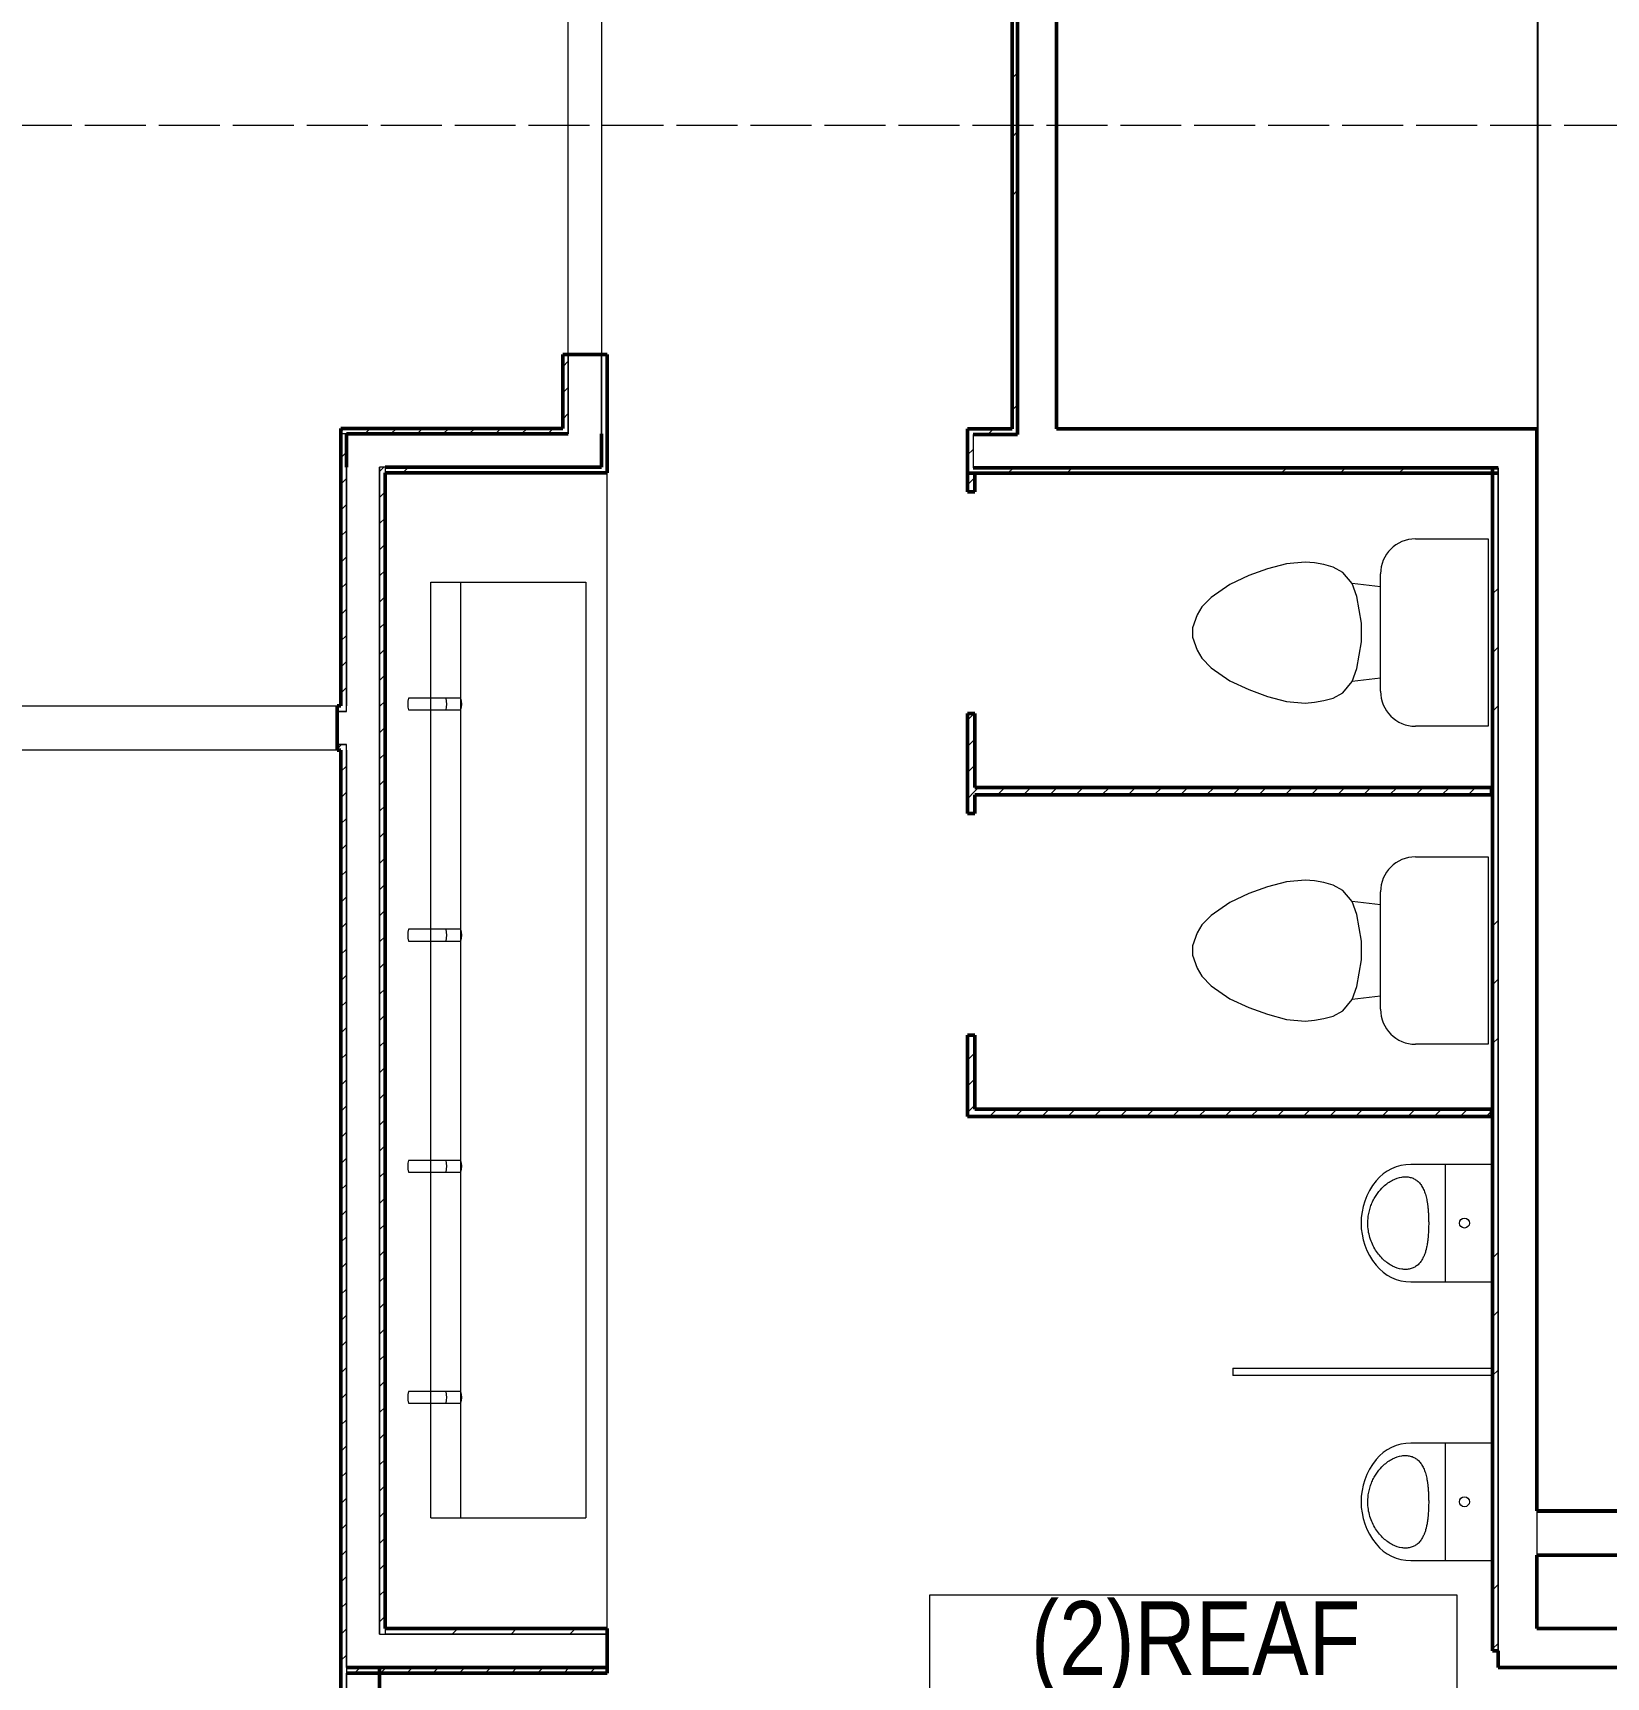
# Model space of a CAD drawing. Header units: inches. Extents: x -3 to 209, y -384 to 20.
# Drawn here: x 158.026 to 162.28, y -89.688 to -85.241 of the extents above; entities that cross this region are included whole.
import ezdxf

# ---------------------------------------------------------------- set-up
doc = ezdxf.new("R2010")
doc.units = ezdxf.units.IN
doc.header["$MEASUREMENT"] = 0
doc.linetypes.add('Grid Line', pattern=[0.022225, 0.0127, -0.003175, 0.003175, -0.003175])
doc.linetypes.add('Grid Line 1_2_', pattern=[0.022225, 0.0127, -0.003175, 0.003175, -0.003175])
for name, color, linetype, lineweight in [('A-GENM', 253, 'Continuous', 9), ('A-WALL-PATT', 253, 'Continuous', 50), ('HVAC -Textos Rejillas', 2, 'Continuous', 9), ('P-SANR-FIXT', 253, 'Continuous', 9), ('S-GRID', 253, 'Continuous', 9)]:
    doc.layers.add(name, color=color, linetype=linetype, lineweight=lineweight)
doc.layers.add('A-WALL', color=253, linetype='Continuous')
doc.styles.add('Arial Narrow', font='ARIALN.TTF', dxfattribs={"height": 0.00295})

msp = doc.modelspace()

# ---------------------------------------------------------------- linework, layer by layer
at = {"layer": 'A-GENM'}
for p, q in [((159.5786, -89.5566), (159.5786, -86.4307)), ((159.1024, -89.2566), (159.1024, -86.7266)), ((159.1024, -86.7266), (159.5216, -86.7266)), ((159.1824, -86.7266), (159.1824, -89.2566)), ((159.5216, -86.7266), (159.5216, -89.2566)), ((159.1024, -89.2566), (159.5216, -89.2566))]:
    msp.add_line(p, q, dxfattribs=at)
at = {"layer": 'A-WALL', "lineweight": 25}
for p, q in [((162.0942, -85.0906), (162.0942, -85.7906)), ((162.0942, -85.7906), (162.0942, -89.2406)), ((162.0942, -89.2406), (162.7942, -89.2406))]:
    msp.add_line(p, q, dxfattribs=at)
at = {"layer": 'A-WALL', "lineweight": 50}
for p, q in [((160.6738, -85.1956), (160.6738, -86.3118)), ((160.6888, -85.1956), (160.6888, -86.3268)), ((160.6888, -86.3268), (160.6888, -85.1956)), ((160.7938, -86.3118), (160.7938, -85.1956)), ((159.4586, -86.1106), (159.4586, -86.3107)), ((159.4736, -86.1106), (159.4586, -86.1106)), ((159.5636, -86.1106), (159.4736, -86.1106)), ((159.5786, -86.1106), (159.5636, -86.1106)), ((159.5786, -86.4157), (159.5786, -86.1106)), ((159.4586, -86.3107), (158.8586, -86.3107)), ((158.8586, -86.3107), (158.8586, -86.3257)), ((158.8586, -86.3257), (158.8586, -87.0609)), ((159.4736, -86.3257), (158.8736, -86.3257)), ((158.8736, -86.3257), (158.8736, -86.4157)), ((158.8736, -86.3257), (159.4586, -86.3257)), ((158.8736, -86.4157), (158.8736, -86.3257)), ((159.4586, -86.3257), (159.4736, -86.3257)), ((159.5636, -86.4157), (159.5636, -86.3257)), ((159.5636, -86.3257), (159.5636, -86.4157)), ((160.6738, -86.3118), (160.5532, -86.3118)), ((160.5532, -86.3118), (160.5532, -86.3268)), ((160.5532, -86.3268), (160.5532, -86.4168)), ((160.6888, -86.3268), (160.5682, -86.3268)), ((160.5682, -86.3268), (160.6738, -86.3268)), ((160.6738, -86.3268), (160.6888, -86.3268)), ((162.0932, -86.3118), (160.7938, -86.3118)), ((162.0932, -86.4168), (162.0932, -86.3118)), ((158.9786, -86.4157), (159.5636, -86.4157)), ((159.5636, -86.4157), (158.9786, -86.4157)), ((158.9786, -89.5566), (158.9786, -86.4307)), ((158.9786, -86.4307), (159.5786, -86.4307)), ((159.5786, -86.4307), (159.5786, -86.4157)), ((160.5532, -86.4168), (160.5532, -86.4318)), ((160.5532, -86.4318), (160.5532, -86.4818)), ((160.5732, -86.4318), (160.5532, -86.4318)), ((160.5532, -86.4318), (161.9882, -86.4318)), ((160.5682, -86.4168), (160.7938, -86.4168)), ((161.9882, -86.4168), (160.5682, -86.4168)), ((160.5732, -86.4818), (160.5732, -86.4318)), ((160.7938, -86.4168), (161.9732, -86.4168)), ((161.9732, -86.4168), (161.9732, -89.6166)), ((162.0932, -89.2378), (162.0932, -86.4168)), ((160.5532, -86.4818), (160.5732, -86.4818)), ((158.8586, -87.0609), (158.8489, -87.0609)), ((158.8489, -87.0609), (158.8489, -87.0759)), ((158.8489, -87.0759), (158.8489, -87.1659)), ((160.5532, -87.0818), (160.5532, -87.3518)), ((160.5732, -87.0818), (160.5532, -87.0818)), ((160.5732, -87.2818), (160.5732, -87.0818)), ((158.8489, -87.1659), (158.8489, -87.1809)), ((158.8489, -87.1809), (158.8586, -87.1809)), ((158.8586, -87.1809), (158.8586, -92.6666)), ((161.9706, -87.2818), (160.5732, -87.2818)), ((161.9706, -87.3018), (161.9706, -87.2818)), ((160.5732, -87.3518), (160.5732, -87.3018)), ((160.5732, -87.3018), (161.9706, -87.3018)), ((160.5532, -87.3518), (160.5732, -87.3518)), ((160.5532, -87.9518), (160.5532, -88.1718)), ((160.5732, -87.9518), (160.5532, -87.9518)), ((160.5732, -88.1518), (160.5732, -87.9518)), ((160.5532, -88.1718), (160.5732, -88.1718)), ((161.9706, -88.1518), (160.5732, -88.1518)), ((160.5732, -88.1718), (161.9706, -88.1718)), ((161.9706, -88.1718), (161.9706, -88.1518)), ((162.7906, -89.2378), (162.0932, -89.2378)), ((162.0932, -89.5566), (162.0932, -89.3578)), ((162.0932, -89.3578), (162.7906, -89.3578)), ((159.5786, -89.5566), (158.9786, -89.5566)), ((159.5786, -89.5716), (159.5786, -89.5566)), ((168.4052, -89.5566), (162.0932, -89.5566)), ((159.5786, -89.6616), (159.5786, -89.5716)), ((161.9732, -89.6166), (161.9882, -89.6166)), ((161.9882, -89.6166), (161.9882, -89.6616)), ((159.5786, -89.6616), (158.8736, -89.6616)), ((158.8736, -89.6766), (159.5786, -89.6766)), ((158.9636, -89.6616), (159.5786, -89.6616)), ((158.9636, -90.0028), (158.9636, -89.6616)), ((159.5786, -89.6766), (159.5786, -89.6616)), ((161.9882, -89.6616), (162.0932, -89.6616)), ((162.0932, -89.6616), (164.5236, -89.6616))]:
    msp.add_line(p, q, dxfattribs=at)
at = {"layer": 'A-WALL', "lineweight": 9}
for p, q in [((159.4736, -86.1106), (159.4736, -85.2106)), ((159.5636, -85.2106), (159.5636, -86.1106)), ((157.2889, -87.0609), (158.8489, -87.0609)), ((158.8489, -87.1809), (157.2889, -87.1809)), ((161.2706, -88.8518), (161.9706, -88.8518)), ((161.2706, -88.8518), (161.2706, -88.8718)), ((161.9706, -88.8718), (161.2706, -88.8718)), ((161.9706, -88.8518), (161.9706, -88.8718))]:
    msp.add_line(p, q, dxfattribs=at)
at = {"layer": 'A-WALL', "lineweight": 18}
for p, q in [((159.4736, -86.1106), (159.4736, -86.3257)), ((159.4736, -86.3257), (159.4736, -86.1106)), ((159.5636, -86.3257), (159.5636, -86.1106)), ((159.5636, -86.1106), (159.5636, -86.3257)), ((158.8736, -86.3257), (158.8586, -86.3257)), ((160.5682, -86.3268), (160.5682, -86.4168)), ((158.8736, -86.4157), (158.8736, -87.0609)), ((158.8736, -87.0609), (158.8736, -86.4157)), ((158.9636, -89.5716), (158.9636, -86.4157)), ((158.9636, -86.4157), (158.9636, -89.5716)), ((158.9786, -86.4157), (158.9636, -86.4157)), ((158.9786, -86.4157), (158.9786, -86.4307)), ((161.9882, -86.4168), (161.9732, -86.4168)), ((161.9882, -86.4168), (161.9882, -86.4318)), ((161.9882, -86.4318), (161.9882, -86.4168)), ((161.9882, -86.4318), (161.9882, -86.4168)), ((161.9882, -86.4318), (161.9882, -89.6166)), ((161.9882, -89.6166), (161.9882, -86.4318)), ((158.8736, -87.0759), (158.8736, -87.0609)), ((158.8736, -87.0759), (158.8489, -87.0759)), ((158.8489, -87.0759), (158.8736, -87.0759)), ((158.8489, -87.1659), (158.8736, -87.1659)), ((158.8736, -87.1659), (158.8489, -87.1659)), ((158.8736, -87.1809), (158.8736, -87.1659)), ((158.8736, -87.1809), (158.8736, -92.5566)), ((158.8736, -89.6616), (158.8736, -87.1809)), ((162.0932, -89.2378), (162.0932, -89.3578)), ((158.9786, -89.5566), (158.9786, -89.5716)), ((158.9636, -89.5716), (158.9786, -89.5716)), ((159.5786, -89.5716), (158.9786, -89.5716)), ((158.9786, -89.5716), (159.5786, -89.5716)), ((158.8736, -92.5566), (158.8736, -89.6766))]:
    msp.add_line(p, q, dxfattribs=at)
at = {"layer": 'A-WALL-PATT', "linetype": 'Continuous', "lineweight": 9}
for p, q in [((160.6738, -85.3636), (160.6888, -85.3486)), ((160.6738, -85.5226), (160.6888, -85.5076)), ((160.6738, -85.6816), (160.6888, -85.6666)), ((159.4586, -86.1439), (159.4736, -86.1289)), ((159.4586, -86.2146), (159.4736, -86.1996)), ((160.6738, -86.2617), (160.6888, -86.2467)), ((158.8586, -86.3196), (158.8675, -86.3107)), ((158.9232, -86.3257), (158.9382, -86.3107)), ((158.994, -86.3257), (159.009, -86.3107)), ((159.0647, -86.3257), (159.0797, -86.3107)), ((159.1354, -86.3257), (159.1504, -86.3107)), ((159.2061, -86.3257), (159.2211, -86.3107)), ((159.2768, -86.3257), (159.2918, -86.3107)), ((159.3475, -86.3257), (159.3625, -86.3107)), ((159.4182, -86.3257), (159.4332, -86.3107)), ((159.4586, -86.2853), (159.4736, -86.2703)), ((160.6086, -86.3268), (160.6236, -86.3118)), ((158.8586, -86.3903), (158.8736, -86.3753)), ((160.5532, -86.3823), (160.5682, -86.3673)), ((158.9636, -86.4267), (158.9747, -86.4157)), ((159.0267, -86.4307), (159.0417, -86.4157)), ((160.5532, -86.4635), (160.5732, -86.4435)), ((160.6626, -86.4318), (160.6776, -86.4168)), ((160.8216, -86.4318), (160.8366, -86.4168)), ((161.4017, -86.4318), (161.4167, -86.4168)), ((161.5607, -86.4318), (161.5757, -86.4168)), ((161.7197, -86.4318), (161.7347, -86.4168)), ((158.8586, -86.461), (158.8736, -86.446)), ((158.9636, -86.4974), (158.9786, -86.4824)), ((158.8586, -86.5317), (158.8736, -86.5167)), ((158.9636, -86.5682), (158.9786, -86.5532)), ((158.8586, -86.6024), (158.8736, -86.5874)), ((158.8586, -86.6732), (158.8736, -86.6582)), ((158.9636, -86.6389), (158.9786, -86.6239)), ((158.9636, -86.7096), (158.9786, -86.6946)), ((158.8586, -86.7439), (158.8736, -86.7289)), ((161.9732, -86.7583), (161.9882, -86.7433)), ((158.8586, -86.8146), (158.8736, -86.7996)), ((158.9636, -86.7803), (158.9786, -86.7653)), ((158.9636, -86.851), (158.9786, -86.836)), ((158.8586, -86.8853), (158.8736, -86.8703)), ((158.9636, -86.9217), (158.9786, -86.9067)), ((161.9732, -86.9173), (161.9882, -86.9023)), ((158.8586, -86.956), (158.8736, -86.941)), ((158.9636, -86.9924), (158.9786, -86.9774)), ((158.8586, -87.0267), (158.8736, -87.0117)), ((158.9636, -87.0631), (158.9786, -87.0481)), ((161.9732, -87.0763), (161.9882, -87.0613)), ((160.5532, -87.0999), (160.5712, -87.0818)), ((158.9636, -87.1338), (158.9786, -87.1188)), ((160.5532, -87.1706), (160.5732, -87.1506)), ((158.8489, -87.1778), (158.8608, -87.1659)), ((158.9636, -87.2045), (158.9786, -87.1895)), ((158.8586, -87.2388), (158.8736, -87.2238)), ((160.5532, -87.2413), (160.5732, -87.2213)), ((158.9636, -87.2753), (158.9786, -87.2603)), ((160.5732, -87.292), (160.5834, -87.2818)), ((160.6341, -87.3018), (160.6541, -87.2818)), ((160.7048, -87.3018), (160.7248, -87.2818)), ((160.7755, -87.3018), (160.7955, -87.2818)), ((160.8462, -87.3018), (160.8662, -87.2818)), ((160.9169, -87.3018), (160.9369, -87.2818)), ((160.9876, -87.3018), (161.0076, -87.2818)), ((161.0584, -87.3018), (161.0784, -87.2818)), ((161.1291, -87.3018), (161.1491, -87.2818)), ((161.1998, -87.3018), (161.2198, -87.2818)), ((161.2705, -87.3018), (161.2905, -87.2818)), ((161.3412, -87.3018), (161.3612, -87.2818)), ((161.4119, -87.3018), (161.4319, -87.2818)), ((161.4826, -87.3018), (161.5026, -87.2818)), ((161.5533, -87.3018), (161.5733, -87.2818)), ((161.624, -87.3018), (161.644, -87.2818)), ((161.6947, -87.3018), (161.7147, -87.2818)), ((161.7655, -87.3018), (161.7855, -87.2818)), ((161.8362, -87.3018), (161.8562, -87.2818)), ((161.9069, -87.3018), (161.9269, -87.2818)), ((158.8586, -87.3095), (158.8736, -87.2945)), ((158.9636, -87.346), (158.9786, -87.331)), ((160.5532, -87.312), (160.5732, -87.292)), ((158.8586, -87.3803), (158.8736, -87.3653)), ((158.9636, -87.4167), (158.9786, -87.4017)), ((158.8586, -87.451), (158.8736, -87.436)), ((158.8586, -87.5217), (158.8736, -87.5067)), ((158.9636, -87.4874), (158.9786, -87.4724)), ((158.9636, -87.5581), (158.9786, -87.5431)), ((158.8586, -87.5924), (158.8736, -87.5774)), ((158.9636, -87.6288), (158.9786, -87.6138)), ((161.9732, -87.6564), (161.9882, -87.6414)), ((158.8586, -87.6631), (158.8736, -87.6481)), ((158.9636, -87.6995), (158.9786, -87.6845)), ((158.8586, -87.7338), (158.8736, -87.7188)), ((158.9636, -87.7702), (158.9786, -87.7552)), ((158.8586, -87.8045), (158.8736, -87.7895)), ((161.9732, -87.8154), (161.9882, -87.8004)), ((158.8586, -87.8752), (158.8736, -87.8602)), ((158.9636, -87.8409), (158.9786, -87.8259)), ((158.9636, -87.9117), (158.9786, -87.8967)), ((158.8586, -87.9459), (158.8736, -87.9309)), ((158.9636, -87.9824), (158.9786, -87.9674)), ((160.5532, -88.0192), (160.5732, -87.9992)), ((161.9732, -87.9744), (161.9882, -87.9594)), ((158.8586, -88.0167), (158.8736, -88.0017)), ((158.9636, -88.0531), (158.9786, -88.0381)), ((158.8586, -88.0874), (158.8736, -88.0724)), ((160.5532, -88.0899), (160.5732, -88.0699)), ((158.9636, -88.1238), (158.9786, -88.1088)), ((158.8586, -88.1581), (158.8736, -88.1431)), ((160.5532, -88.1606), (160.5732, -88.1406)), ((160.6126, -88.1718), (160.6326, -88.1518)), ((160.6833, -88.1718), (160.7033, -88.1518)), ((160.754, -88.1718), (160.774, -88.1518)), ((160.8247, -88.1718), (160.8447, -88.1518)), ((160.8955, -88.1718), (160.9155, -88.1518)), ((160.9662, -88.1718), (160.9862, -88.1518)), ((161.0369, -88.1718), (161.0569, -88.1518)), ((161.1076, -88.1718), (161.1276, -88.1518)), ((161.1783, -88.1718), (161.1983, -88.1518)), ((161.249, -88.1718), (161.269, -88.1518)), ((161.3197, -88.1718), (161.3397, -88.1518)), ((161.3904, -88.1718), (161.4104, -88.1518)), ((161.4611, -88.1718), (161.4811, -88.1518)), ((161.5319, -88.1718), (161.5519, -88.1518)), ((161.6026, -88.1718), (161.6226, -88.1518)), ((161.6733, -88.1718), (161.6933, -88.1518)), ((161.744, -88.1718), (161.764, -88.1518)), ((161.8147, -88.1718), (161.8347, -88.1518)), ((161.8854, -88.1718), (161.9054, -88.1518)), ((161.9561, -88.1718), (161.9706, -88.1573)), ((158.8586, -88.2288), (158.8736, -88.2138)), ((158.9636, -88.1945), (158.9786, -88.1795)), ((158.9636, -88.2652), (158.9786, -88.2502)), ((158.8586, -88.2995), (158.8736, -88.2845)), ((158.8586, -88.3702), (158.8736, -88.3552)), ((158.9636, -88.3359), (158.9786, -88.3209)), ((158.9636, -88.4066), (158.9786, -88.3916)), ((158.8586, -88.4409), (158.8736, -88.4259)), ((158.9636, -88.4773), (158.9786, -88.4623)), ((158.8586, -88.5116), (158.8736, -88.4966)), ((158.9636, -88.5481), (158.9786, -88.5331)), ((158.8586, -88.5823), (158.8736, -88.5673)), ((161.9732, -88.5544), (161.9882, -88.5394)), ((158.9636, -88.6188), (158.9786, -88.6038)), ((158.8586, -88.6531), (158.8736, -88.6381)), ((158.8586, -88.7238), (158.8736, -88.7088)), ((158.9636, -88.6895), (158.9786, -88.6745)), ((161.9732, -88.7134), (161.9882, -88.6984)), ((158.9636, -88.7602), (158.9786, -88.7452)), ((158.8586, -88.7945), (158.8736, -88.7795)), ((158.9636, -88.8309), (158.9786, -88.8159)), ((158.8586, -88.8652), (158.8736, -88.8502)), ((158.9636, -88.9016), (158.9786, -88.8866)), ((161.9732, -88.8724), (161.9882, -88.8574)), ((158.8586, -88.9359), (158.8736, -88.9209)), ((158.9636, -88.9723), (158.9786, -88.9573)), ((158.8586, -89.0066), (158.8736, -88.9916)), ((158.8586, -89.0773), (158.8736, -89.0623)), ((158.9636, -89.043), (158.9786, -89.028)), ((158.9636, -89.1137), (158.9786, -89.0987)), ((158.8586, -89.148), (158.8736, -89.133)), ((158.9636, -89.1844), (158.9786, -89.1694)), ((158.8586, -89.2187), (158.8736, -89.2037)), ((158.9636, -89.2552), (158.9786, -89.2402)), ((158.8586, -89.2894), (158.8736, -89.2744)), ((158.9636, -89.3259), (158.9786, -89.3109)), ((158.8586, -89.3602), (158.8736, -89.3452)), ((158.8586, -89.4309), (158.8736, -89.4159)), ((158.9636, -89.3966), (158.9786, -89.3816)), ((158.9636, -89.4673), (158.9786, -89.4523)), ((161.9732, -89.4524), (161.9882, -89.4374)), ((158.8586, -89.5016), (158.8736, -89.4866)), ((158.9636, -89.538), (158.9786, -89.523)), ((159.1599, -89.5716), (159.1749, -89.5566)), ((159.3189, -89.5716), (159.3339, -89.5566)), ((159.4779, -89.5716), (159.4929, -89.5566)), ((158.8586, -89.5723), (158.8736, -89.5573)), ((161.9732, -89.6114), (161.9882, -89.5964)), ((158.8586, -89.643), (158.8736, -89.628)), ((158.8957, -89.6766), (158.9107, -89.6616)), ((158.9664, -89.6766), (158.9814, -89.6616)), ((159.0371, -89.6766), (159.0521, -89.6616)), ((159.1078, -89.6766), (159.1228, -89.6616)), ((159.1786, -89.6766), (159.1936, -89.6616)), ((159.2493, -89.6766), (159.2643, -89.6616)), ((159.32, -89.6766), (159.335, -89.6616)), ((159.3907, -89.6766), (159.4057, -89.6616)), ((159.4614, -89.6766), (159.4764, -89.6616)), ((159.5321, -89.6766), (159.5471, -89.6616))]:
    msp.add_line(p, q, dxfattribs=at)
at = {"layer": 'HVAC -Textos Rejillas'}
msp.add_lwpolyline([(161.8761, -90.3999), (160.4514, -90.3999), (160.4514, -89.4653), (161.8761, -89.4653)], close=True, dxfattribs=at)
at = {"layer": 'P-SANR-FIXT'}
for p, q in [((161.7647, -86.6094), (161.9609, -86.6094)), ((161.9609, -86.6094), (161.9609, -87.1162)), ((161.3138, -86.7088), (161.263, -86.7325)), ((161.3646, -86.6904), (161.3138, -86.7088)), ((161.4156, -86.6767), (161.3646, -86.6904)), ((161.4662, -86.6723), (161.4156, -86.6767)), ((161.4915, -86.6745), (161.4662, -86.6723)), ((161.517, -86.679), (161.4915, -86.6745)), ((161.5424, -86.6858), (161.517, -86.679)), ((161.5678, -86.7002), (161.5424, -86.6858)), ((161.5932, -86.7304), (161.5678, -86.7002)), ((161.67, -87.0215), (161.67, -86.704)), ((161.263, -86.7325), (161.2122, -86.7678)), ((161.6059, -86.7653), (161.5932, -86.7304)), ((161.67, -86.7393), (161.5932, -86.7304)), ((161.1868, -86.7932), (161.1741, -86.8152)), ((161.2122, -86.7678), (161.1868, -86.7932)), ((161.6186, -86.8374), (161.6059, -86.7653)), ((161.1741, -86.8152), (161.1614, -86.8501)), ((161.6186, -86.8882), (161.6186, -86.8374)), ((161.1614, -86.8501), (161.1614, -86.8755)), ((161.1614, -86.8755), (161.1741, -86.9104)), ((161.6059, -86.9602), (161.6186, -86.8882)), ((161.1741, -86.9104), (161.1868, -86.9324)), ((161.1868, -86.9324), (161.2122, -86.9578)), ((161.2122, -86.9578), (161.263, -86.993)), ((161.5932, -86.9951), (161.6059, -86.9602)), ((161.263, -86.993), (161.3138, -87.0167)), ((161.3138, -87.0167), (161.3646, -87.0352)), ((161.5678, -87.0254), (161.5932, -86.9951)), ((161.67, -86.9863), (161.5932, -86.9951)), ((159.1832, -87.0403), (159.0415, -87.0403)), ((161.3646, -87.0352), (161.4156, -87.0488)), ((161.4156, -87.0488), (161.4662, -87.0533)), ((161.4662, -87.0533), (161.4915, -87.0511)), ((161.4915, -87.0511), (161.517, -87.0466)), ((161.517, -87.0466), (161.5424, -87.0398)), ((161.5424, -87.0398), (161.5678, -87.0254)), ((159.0415, -87.072), (159.1832, -87.072)), ((161.9609, -87.1162), (161.7647, -87.1162)), ((161.7647, -87.4694), (161.9609, -87.4694)), ((161.9609, -87.4694), (161.9609, -87.9762)), ((161.3646, -87.5504), (161.3138, -87.5688)), ((161.4156, -87.5367), (161.3646, -87.5504)), ((161.4662, -87.5323), (161.4156, -87.5367)), ((161.4915, -87.5345), (161.4662, -87.5323)), ((161.517, -87.539), (161.4915, -87.5345)), ((161.5424, -87.5458), (161.517, -87.539)), ((161.5678, -87.5602), (161.5424, -87.5458)), ((161.263, -87.5925), (161.2122, -87.6278)), ((161.3138, -87.5688), (161.263, -87.5925)), ((161.5932, -87.5904), (161.5678, -87.5602)), ((161.6059, -87.6253), (161.5932, -87.5904)), ((161.67, -87.5993), (161.5932, -87.5904)), ((161.67, -87.8815), (161.67, -87.564)), ((161.2122, -87.6278), (161.1868, -87.6532)), ((161.6186, -87.6974), (161.6059, -87.6253)), ((159.1832, -87.6653), (159.0415, -87.6653)), ((161.1741, -87.6752), (161.1614, -87.7101)), ((161.1868, -87.6532), (161.1741, -87.6752)), ((159.0415, -87.697), (159.1832, -87.697)), ((161.1614, -87.7101), (161.1614, -87.7355)), ((161.6186, -87.7482), (161.6186, -87.6974)), ((161.1614, -87.7355), (161.1741, -87.7704)), ((161.1741, -87.7704), (161.1868, -87.7924)), ((161.6059, -87.8202), (161.6186, -87.7482)), ((161.1868, -87.7924), (161.2122, -87.8178)), ((161.2122, -87.8178), (161.263, -87.853)), ((161.5932, -87.8551), (161.6059, -87.8202)), ((161.263, -87.853), (161.3138, -87.8767)), ((161.5678, -87.8854), (161.5932, -87.8551)), ((161.67, -87.8463), (161.5932, -87.8551)), ((161.3138, -87.8767), (161.3646, -87.8952)), ((161.3646, -87.8952), (161.4156, -87.9088)), ((161.4156, -87.9088), (161.4662, -87.9133)), ((161.4662, -87.9133), (161.4915, -87.9111)), ((161.4915, -87.9111), (161.517, -87.9066)), ((161.517, -87.9066), (161.5424, -87.8998)), ((161.5424, -87.8998), (161.5678, -87.8854)), ((161.9609, -87.9762), (161.7647, -87.9762)), ((159.1832, -88.2903), (159.0415, -88.2903)), ((161.9732, -88.3011), (161.7522, -88.3011)), ((161.8462, -88.6186), (161.8462, -88.3011)), ((161.9732, -88.6186), (161.9732, -88.3011)), ((159.0415, -88.322), (159.1832, -88.322)), ((161.7522, -88.6186), (161.9732, -88.6186)), ((159.1832, -88.9153), (159.0415, -88.9153)), ((159.0415, -88.947), (159.1832, -88.947)), ((161.9732, -89.0549), (161.7522, -89.0549)), ((161.8462, -89.3724), (161.8462, -89.0549)), ((161.9732, -89.3724), (161.9732, -89.0549)), ((161.7522, -89.3724), (161.9732, -89.3724))]:
    msp.add_line(p, q, dxfattribs=at)
for centre in [(161.897, -88.4598), (161.897, -89.2136)]:
    msp.add_circle(centre, 0.0134, dxfattribs=at)
for centre, radius, start, end in [((161.7647, -86.704), 0.0946, 90, 180), ((161.7647, -87.0215), 0.0946, 180, 270), ((159.1121, -87.0561), 0.0723, 167.3217, 192.6783), ((159.0683, -87.0561), 0.0769, 348.0786, 11.9214), ((159.1385, -87.0561), 0.0474, 340.4131, 19.5869), ((161.7647, -87.564), 0.0946, 90, 180), ((159.1121, -87.6811), 0.0723, 167.3217, 192.6783), ((159.0683, -87.6811), 0.0769, 348.0786, 11.9214), ((159.1385, -87.6811), 0.0474, 340.4131, 19.5869), ((161.7647, -87.8815), 0.0946, 180, 270), ((159.1121, -88.3061), 0.0723, 167.3217, 192.6783), ((159.0683, -88.3061), 0.0769, 348.0786, 11.9214), ((159.1385, -88.3061), 0.0474, 340.4131, 19.5869), ((161.7522, -88.4225), 0.1214, 90, 140.8479), ((161.7981, -88.4598), 0.1806, 140.8479, 219.1521), ((161.7522, -88.4972), 0.1214, 219.1521, 270), ((159.1121, -88.9311), 0.0723, 167.3217, 192.6783), ((159.0683, -88.9311), 0.0769, 348.0786, 11.9214), ((159.1385, -88.9311), 0.0474, 340.4131, 19.5869), ((161.7522, -89.1762), 0.1214, 90, 140.8479), ((161.7981, -89.2136), 0.1806, 140.8479, 219.1521), ((161.7522, -89.251), 0.1214, 219.1521, 270)]:
    msp.add_arc(centre, radius, start, end, dxfattribs=at)
for points, knots in [([(161.6357, -88.4598), (161.6358, -88.4548), (161.6363, -88.4447), (161.6384, -88.4324), (161.6408, -88.4228), (161.6436, -88.4136), (161.648, -88.4025), (161.6533, -88.3924), (161.658, -88.3848), (161.6655, -88.374), (161.6799, -88.358), (161.7026, -88.3422), (161.7235, -88.3353), (161.7393, -88.3342), (161.7504, -88.3357), (161.7606, -88.3394), (161.7696, -88.3453), (161.7774, -88.3531), (161.7828, -88.3613), (161.7866, -88.3688), (161.7891, -88.3748), (161.7913, -88.3813), (161.7933, -88.3883), (161.7947, -88.3945), (161.7957, -88.3997), (161.7964, -88.4037), (161.797, -88.4079), (161.7976, -88.4121), (161.7981, -88.4165), (161.7986, -88.421), (161.799, -88.4255), (161.7995, -88.4318), (161.7999, -88.4399), (161.8002, -88.4496), (161.8003, -88.4564), (161.8003, -88.4598)], [-1, -1, -1, -1, -0.965909, -0.931818, -0.914773, -0.897727, -0.863636, -0.829545, -0.8125, -0.795455, -0.727273, -0.636364, -0.545455, -0.5, -0.454545, -0.409091, -0.363636, -0.318182, -0.272727, -0.25, -0.227273, -0.204545, -0.181818, -0.159091, -0.147727, -0.136364, -0.125, -0.113636, -0.102273, -0.090909, -0.079545, -0.068182, -0.045455, -0.022727, 0, 0, 0, 0]), ([(161.8003, -88.4598), (161.8003, -88.465), (161.8001, -88.4725), (161.7998, -88.4822), (161.7993, -88.4894), (161.7989, -88.4953), (161.7985, -88.4998), (161.798, -88.5043), (161.7973, -88.5097), (161.7964, -88.516), (161.7954, -88.5219), (161.7943, -88.5267), (161.7935, -88.5304), (161.7926, -88.534), (161.7913, -88.5383), (161.7899, -88.5424), (161.7887, -88.5456), (161.7869, -88.5502), (161.7833, -88.5575), (161.7774, -88.5665), (161.7696, -88.5744), (161.7606, -88.5802), (161.7504, -88.5839), (161.7393, -88.5854), (161.7235, -88.5844), (161.7026, -88.5775), (161.6778, -88.5602), (161.6595, -88.5387), (161.6479, -88.5173), (161.6411, -88.4994), (161.6367, -88.48), (161.6358, -88.4666), (161.6357, -88.4598)], [-1, -1, -1, -1, -0.965909, -0.948864, -0.931818, -0.914773, -0.90625, -0.897727, -0.880682, -0.863636, -0.846591, -0.829545, -0.821023, -0.8125, -0.795455, -0.778409, -0.769886, -0.761364, -0.727273, -0.681818, -0.636364, -0.590909, -0.545455, -0.5, -0.454545, -0.363636, -0.272727, -0.181818, -0.136364, -0.090909, -0.045455, 0, 0, 0, 0]), ([(161.6357, -89.2136), (161.6358, -89.2085), (161.6363, -89.1985), (161.6384, -89.1862), (161.6408, -89.1766), (161.6436, -89.1674), (161.648, -89.1563), (161.6533, -89.1461), (161.658, -89.1386), (161.6655, -89.1278), (161.6799, -89.1118), (161.7026, -89.096), (161.7235, -89.089), (161.7393, -89.088), (161.7504, -89.0895), (161.7606, -89.0932), (161.7696, -89.099), (161.7774, -89.1069), (161.7828, -89.1151), (161.7866, -89.1225), (161.7891, -89.1286), (161.7913, -89.1351), (161.7933, -89.1421), (161.7947, -89.1483), (161.7957, -89.1535), (161.7964, -89.1575), (161.797, -89.1616), (161.7976, -89.1659), (161.7981, -89.1703), (161.7986, -89.1747), (161.799, -89.1793), (161.7995, -89.1856), (161.7999, -89.1936), (161.8002, -89.2034), (161.8003, -89.2102), (161.8003, -89.2136)], [-1, -1, -1, -1, -0.965909, -0.931818, -0.914773, -0.897727, -0.863636, -0.829545, -0.8125, -0.795455, -0.727273, -0.636364, -0.545455, -0.5, -0.454545, -0.409091, -0.363636, -0.318182, -0.272727, -0.25, -0.227273, -0.204545, -0.181818, -0.159091, -0.147727, -0.136364, -0.125, -0.113636, -0.102273, -0.090909, -0.079545, -0.068182, -0.045455, -0.022727, 0, 0, 0, 0]), ([(161.8003, -89.2136), (161.8003, -89.2188), (161.8001, -89.2263), (161.7998, -89.236), (161.7993, -89.2432), (161.7989, -89.2491), (161.7985, -89.2536), (161.798, -89.258), (161.7973, -89.2635), (161.7964, -89.2697), (161.7954, -89.2757), (161.7943, -89.2805), (161.7935, -89.2841), (161.7926, -89.2877), (161.7913, -89.2921), (161.7899, -89.2962), (161.7887, -89.2993), (161.7869, -89.3039), (161.7833, -89.3113), (161.7774, -89.3203), (161.7696, -89.3282), (161.7606, -89.334), (161.7504, -89.3377), (161.7393, -89.3392), (161.7235, -89.3382), (161.7026, -89.3312), (161.6778, -89.314), (161.6595, -89.2924), (161.6479, -89.271), (161.6411, -89.2531), (161.6367, -89.2338), (161.6358, -89.2204), (161.6357, -89.2136)], [-1, -1, -1, -1, -0.965909, -0.948864, -0.931818, -0.914773, -0.90625, -0.897727, -0.880682, -0.863636, -0.846591, -0.829545, -0.821023, -0.8125, -0.795455, -0.778409, -0.769886, -0.761364, -0.727273, -0.681818, -0.636364, -0.590909, -0.545455, -0.5, -0.454545, -0.363636, -0.272727, -0.181818, -0.136364, -0.090909, -0.045455, 0, 0, 0, 0])]:
    msp.add_open_spline(points, degree=3, knots=knots, dxfattribs=at)
at = {"layer": 'S-GRID', "linetype": 'Grid Line'}
for p, q in [((117.6245, -85.4906), (200.2834, -85.4906)), ((123.5666, -85.4906), (190.8779, -85.4906))]:
    msp.add_line(p, q, dxfattribs=at)
at = {"layer": 'S-GRID', "linetype": 'Grid Line 1_2_'}
msp.add_line((118.6314, -85.4906), (201.8133, -85.4906), dxfattribs=at)
msp.add_line((118.6314, -85.4906), (201.8133, -85.4906), dxfattribs=at)

# ---------------------------------------------------------------- texts
at = {"layer": 'HVAC -Textos Rejillas', "insert": (160.341, -89.4823), "char_height": 0.2, "width": 1.634804, "attachment_point": 1, "style": 'Arial Narrow'}
msp.add_mtext('\\pi0.38391;(2)REAF\\P\\pi0.56133;8"x8"\\P\\pi0.1732;200 CFM c/u', dxfattribs=at)

doc.saveas('drawing.dxf')
